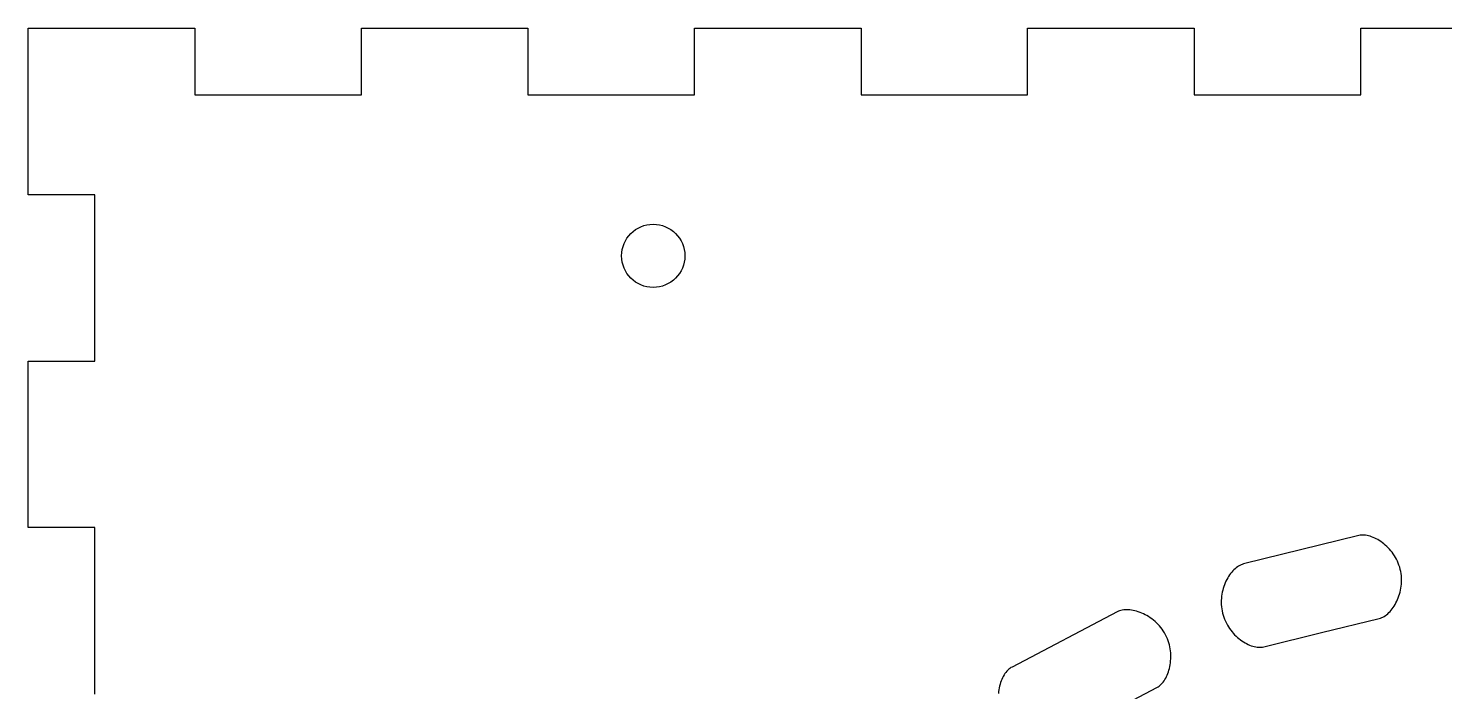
# Model space of a CAD drawing. Extents: x 5 to 376, y 5 to 380.
# Drawn here: x 5.2 to 90.2, y 340.5 to 380.4 of the extents above; entities that cross this region are included whole.
import ezdxf

# ---------------------------------------------------------------- set-up
doc = ezdxf.new("R2010")
doc.units = 0
doc.header["$MEASUREMENT"] = 0
doc.layers.add('Gas', color=7, linetype='Continuous')

msp = doc.modelspace()

# ---------------------------------------------------------------- linework, layer by layer
at = {"layer": 'Gas', "color": 0}
for p, q in [((5.177792, 370.354854), (5.177792, 380.354834)), ((5.177792, 380.354834), (15.177772, 380.354834)), ((15.177772, 380.354834), (15.177772, 376.354842)), ((25.177752, 376.354842), (25.177752, 380.354834)), ((25.177752, 380.354834), (35.177732, 380.354834)), ((35.177732, 380.354834), (35.177732, 376.354842)), ((45.177712, 376.354842), (45.177712, 380.354834)), ((45.177712, 380.354834), (55.177692, 380.354834)), ((55.177692, 380.354834), (55.177692, 376.354842)), ((65.177672, 376.354842), (65.177672, 380.354834)), ((65.177672, 380.354834), (75.177652, 380.354834)), ((75.177652, 380.354834), (75.177652, 376.354842)), ((85.177632, 376.354842), (85.177632, 380.354834)), ((85.177632, 380.354834), (108.177586, 380.354834)), ((15.177772, 376.354842), (25.177752, 376.354842)), ((35.177732, 376.354842), (45.177712, 376.354842)), ((55.177692, 376.354842), (65.177672, 376.354842)), ((75.177652, 376.354842), (85.177632, 376.354842)), ((9.177784, 370.354854), (5.177792, 370.354854)), ((9.177784, 360.354874), (9.177784, 370.354854)), ((5.177792, 350.354894), (5.177792, 360.354874)), ((5.177792, 360.354874), (9.177784, 360.354874)), ((9.177784, 350.354894), (5.177792, 350.354894)), ((9.177784, 340.354914), (9.177784, 350.354894)), ((85.065104, 349.878117), (78.1364, 348.170345)), ((85.14043, 349.893238), (85.065104, 349.878117)), ((85.218826, 349.902335), (85.14043, 349.893238)), ((85.300002, 349.905505), (85.218826, 349.902335)), ((85.383665, 349.902844), (85.300002, 349.905505)), ((85.469522, 349.894446), (85.383665, 349.902844)), ((85.557283, 349.880408), (85.469522, 349.894446)), ((85.646653, 349.860825), (85.557283, 349.880408)), ((85.737342, 349.835791), (85.646653, 349.860825)), ((85.829057, 349.805404), (85.737342, 349.835791)), ((85.921506, 349.769757), (85.829057, 349.805404)), ((86.014397, 349.728947), (85.921506, 349.769757)), ((86.107437, 349.68307), (86.014397, 349.728947)), ((86.200334, 349.63222), (86.107437, 349.68307)), ((86.292797, 349.576494), (86.200334, 349.63222)), ((86.384532, 349.515986), (86.292797, 349.576494)), ((86.475249, 349.450793), (86.384532, 349.515986)), ((86.564654, 349.381009), (86.475249, 349.450793)), ((86.652455, 349.30673), (86.564654, 349.381009)), ((86.738361, 349.228052), (86.652455, 349.30673)), ((86.822079, 349.14507), (86.738361, 349.228052)), ((86.903316, 349.05788), (86.822079, 349.14507)), ((86.981782, 348.966577), (86.903316, 349.05788)), ((87.057183, 348.871257), (86.981782, 348.966577)), ((87.129227, 348.772015), (87.057183, 348.871257)), ((87.197622, 348.668947), (87.129227, 348.772015)), ((87.262077, 348.562148), (87.197622, 348.668947)), ((77.56092, 347.820784), (77.493854, 347.751324)), ((77.629567, 347.885029), (77.56092, 347.820784)), ((77.699583, 347.943842), (77.629567, 347.885029)), ((77.770752, 347.997002), (77.699583, 347.943842)), ((77.84286, 348.04429), (77.770752, 347.997002)), ((77.915693, 348.085488), (77.84286, 348.04429)), ((77.989037, 348.120375), (77.915693, 348.085488)), ((78.062677, 348.148734), (77.989037, 348.120375)), ((78.1364, 348.170345), (78.062677, 348.148734)), ((87.322298, 348.451713), (87.262077, 348.562148)), ((87.377994, 348.337739), (87.322298, 348.451713)), ((87.428872, 348.22032), (87.377994, 348.337739)), ((87.474641, 348.099553), (87.428872, 348.22032)), ((87.515007, 347.975532), (87.474641, 348.099553)), ((87.54968, 347.848353), (87.515007, 347.975532)), ((87.57808, 347.719635), (87.54968, 347.848353)), ((77.039985, 347.034235), (76.996798, 346.92771)), ((77.086683, 347.137519), (77.039985, 347.034235)), ((77.136677, 347.237341), (77.086683, 347.137519)), ((77.189752, 347.333484), (77.136677, 347.237341)), ((77.245695, 347.425727), (77.189752, 347.333484)), ((77.30429, 347.513852), (77.245695, 347.425727)), ((77.365325, 347.597639), (77.30429, 347.513852)), ((77.428584, 347.676869), (77.365325, 347.597639)), ((77.493854, 347.751324), (77.428584, 347.676869)), ((87.599969, 347.591077), (87.57808, 347.719635)), ((87.615559, 347.4629), (87.599969, 347.591077)), ((87.625067, 347.335323), (87.615559, 347.4629)), ((87.619237, 346.958391), (87.626691, 347.082849)), ((87.628706, 347.208567), (87.625067, 347.335323)), ((87.626691, 347.082849), (87.628706, 347.208567)), ((76.82338, 346.232752), (76.810762, 346.10967)), ((76.841008, 346.354126), (76.82338, 346.232752)), ((76.863432, 346.473573), (76.841008, 346.354126)), ((76.890437, 346.590874), (76.863432, 346.473573)), ((76.921809, 346.70581), (76.890437, 346.590874)), ((76.957334, 346.818162), (76.921809, 346.70581)), ((76.996798, 346.92771), (76.957334, 346.818162)), ((87.389519, 346.034401), (87.432767, 346.140881)), ((87.432767, 346.140881), (87.472292, 346.250377)), ((87.472292, 346.250377), (87.507879, 346.36267)), ((87.507879, 346.36267), (87.539313, 346.477539)), ((87.539313, 346.477539), (87.566381, 346.594766)), ((87.566381, 346.594766), (87.588867, 346.714129)), ((87.588867, 346.714129), (87.606557, 346.835411)), ((87.606557, 346.835411), (87.619237, 346.958391)), ((70.559444, 345.296785), (64.240771, 341.980489)), ((70.628962, 345.329492), (70.559444, 345.296785)), ((70.702903, 345.357087), (70.628962, 345.329492)), ((70.780961, 345.379592), (70.702903, 345.357087)), ((70.86283, 345.397029), (70.780961, 345.379592)), ((70.948202, 345.409423), (70.86283, 345.397029)), ((71.036772, 345.416795), (70.948202, 345.409423)), ((71.128232, 345.419168), (71.036772, 345.416795)), ((71.222277, 345.416565), (71.128232, 345.419168)), ((71.318599, 345.40901), (71.222277, 345.416565)), ((71.416892, 345.396524), (71.318599, 345.40901)), ((71.51685, 345.37913), (71.416892, 345.396524)), ((71.618166, 345.356852), (71.51685, 345.37913)), ((71.720533, 345.329711), (71.618166, 345.356852)), ((71.823645, 345.297732), (71.720533, 345.329711)), ((71.927195, 345.260936), (71.823645, 345.297732)), ((72.030877, 345.219347), (71.927195, 345.260936)), ((76.803367, 345.985099), (76.801411, 345.859259)), ((76.801411, 345.859259), (76.805107, 345.732369)), ((76.810762, 346.10967), (76.803367, 345.985099)), ((76.805107, 345.732369), (76.81467, 345.604647)), ((76.81467, 345.604647), (76.830314, 345.476313)), ((76.830314, 345.476313), (76.852252, 345.347587)), ((76.852252, 345.347587), (76.880701, 345.218686)), ((86.868125, 345.248025), (86.935231, 345.317481)), ((86.935231, 345.317481), (87.000544, 345.391928)), ((87.000544, 345.391928), (87.06385, 345.471149)), ((87.06385, 345.471149), (87.124934, 345.554923)), ((87.124934, 345.554923), (87.183581, 345.64303)), ((87.183581, 345.64303), (87.239578, 345.735251)), ((87.239578, 345.735251), (87.29271, 345.831366)), ((87.29271, 345.831366), (87.342761, 345.931156)), ((87.342761, 345.931156), (87.389519, 346.034401)), ((72.134385, 345.172987), (72.030877, 345.219347)), ((72.237411, 345.121879), (72.134385, 345.172987)), ((72.339649, 345.066046), (72.237411, 345.121879)), ((72.440793, 345.00551), (72.339649, 345.066046)), ((72.540536, 344.940295), (72.440793, 345.00551)), ((72.638572, 344.870423), (72.540536, 344.940295)), ((72.734593, 344.795918), (72.638572, 344.870423)), ((72.828294, 344.716801), (72.734593, 344.795918)), ((72.919368, 344.633096), (72.828294, 344.716801)), ((73.007508, 344.544825), (72.919368, 344.633096)), ((73.092408, 344.452011), (73.007508, 344.544825)), ((73.173761, 344.354678), (73.092408, 344.452011)), ((76.880701, 345.218686), (76.915413, 345.091336)), ((76.915413, 345.091336), (76.955805, 344.967175)), ((76.955805, 344.967175), (77.001586, 344.846298)), ((77.001586, 344.846298), (77.052465, 344.728799)), ((77.052465, 344.728799), (77.10815, 344.614771)), ((77.10815, 344.614771), (77.168349, 344.504308)), ((77.168349, 344.504308), (77.232773, 344.397503)), ((82.828128, 344.044571), (86.29248, 344.898457)), ((86.29248, 344.898457), (86.366206, 344.920068)), ((86.366206, 344.920068), (86.439855, 344.948429)), ((86.439855, 344.948429), (86.513212, 344.983319)), ((86.513212, 344.983319), (86.586064, 345.024518)), ((86.586064, 345.024518), (86.658196, 345.071809)), ((86.658196, 345.071809), (86.729393, 345.12497)), ((86.729393, 345.12497), (86.799441, 345.183782)), ((86.799441, 345.183782), (86.868125, 345.248025)), ((73.251261, 344.252847), (73.173761, 344.354678)), ((73.324602, 344.146542), (73.251261, 344.252847)), ((73.393475, 344.035785), (73.324602, 344.146542)), ((73.457576, 343.920599), (73.393475, 344.035785)), ((73.515956, 343.802418), (73.457576, 343.920599)), ((73.567974, 343.682834), (73.515956, 343.802418)), ((73.613786, 343.562113), (73.567974, 343.682834)), ((73.653549, 343.440519), (73.613786, 343.562113)), ((77.232773, 344.397503), (77.301128, 344.294451)), ((77.301128, 344.294451), (77.373125, 344.195245)), ((77.373125, 344.195245), (77.448471, 344.09998)), ((77.448471, 344.09998), (77.526874, 344.008748)), ((77.526874, 344.008748), (77.608045, 343.921643)), ((77.608045, 343.921643), (77.691691, 343.83876)), ((77.691691, 343.83876), (77.777521, 343.760191)), ((77.777521, 343.760191), (77.865244, 343.686031)), ((77.865244, 343.686031), (77.954568, 343.616374)), ((77.954568, 343.616374), (78.045201, 343.551313)), ((79.363776, 343.190685), (82.828128, 344.044571)), ((73.687417, 343.318316), (73.653549, 343.440519)), ((73.715547, 343.19577), (73.687417, 343.318316)), ((73.738094, 343.073144), (73.715547, 343.19577)), ((73.755214, 342.950703), (73.738094, 343.073144)), ((73.767062, 342.828712), (73.755214, 342.950703)), ((73.773795, 342.707436), (73.767062, 342.828712)), ((78.045201, 343.551313), (78.136854, 343.490942)), ((78.136854, 343.490942), (78.229233, 343.435354)), ((78.229233, 343.435354), (78.322049, 343.384644)), ((78.322049, 343.384644), (78.415009, 343.338905)), ((78.415009, 343.338905), (78.507822, 343.298231)), ((78.507822, 343.298231), (78.600197, 343.262716)), ((78.600197, 343.262716), (78.691842, 343.232453)), ((78.691842, 343.232453), (78.782466, 343.207536)), ((78.782466, 343.207536), (78.871778, 343.188059)), ((78.871778, 343.188059), (78.959487, 343.174116)), ((78.959487, 343.174116), (79.0453, 343.1658)), ((79.0453, 343.1658), (79.128927, 343.163205)), ((79.128927, 343.163205), (79.210076, 343.166425)), ((79.210076, 343.166425), (79.288456, 343.175554)), ((79.288456, 343.175554), (79.363776, 343.190685)), ((64.109649, 341.896706), (64.046785, 341.845279)), ((64.174363, 341.941864), (64.109649, 341.896706)), ((64.240771, 341.980489), (64.174363, 341.941864)), ((73.662184, 341.794688), (73.69077, 341.900725)), ((73.69077, 341.900725), (73.715486, 342.009594)), ((73.715486, 342.009594), (73.736176, 342.121028)), ((73.736176, 342.121028), (73.752685, 342.234764)), ((73.752685, 342.234764), (73.764858, 342.350538)), ((73.764858, 342.350538), (73.772537, 342.468084)), ((73.772537, 342.468084), (73.775568, 342.587138)), ((73.775568, 342.587138), (73.773795, 342.707436)), ((63.554147, 341.044349), (63.521905, 340.941398)), ((63.589951, 341.143936), (63.554147, 341.044349)), ((63.62916, 341.239895), (63.589951, 341.143936)), ((63.67162, 341.331962), (63.62916, 341.239895)), ((63.717175, 341.419873), (63.67162, 341.331962)), ((63.765669, 341.503365), (63.717175, 341.419873)), ((63.816947, 341.582172), (63.765669, 341.503365)), ((63.870853, 341.656031), (63.816947, 341.582172)), ((63.927232, 341.724678), (63.870853, 341.656031)), ((63.985928, 341.787849), (63.927232, 341.724678)), ((64.046785, 341.845279), (63.985928, 341.787849)), ((73.197749, 340.948212), (73.256468, 341.01139)), ((73.256468, 341.01139), (73.312874, 341.080045)), ((73.312874, 341.080045), (73.366811, 341.153912)), ((73.366811, 341.153912), (73.418125, 341.232726)), ((73.418125, 341.232726), (73.466659, 341.316222)), ((73.466659, 341.316222), (73.512258, 341.404137)), ((73.512258, 341.404137), (73.554766, 341.496206)), ((73.554766, 341.496206), (73.594026, 341.592163)), ((73.594026, 341.592163), (73.629884, 341.691746)), ((73.629884, 341.691746), (73.662184, 341.794688)), ((63.431666, 340.501238), (63.419566, 340.385429)), ((63.448106, 340.615004), (63.431666, 340.501238)), ((63.468729, 340.726462), (63.448106, 340.615004)), ((63.493381, 340.835348), (63.468729, 340.726462)), ((63.521905, 340.941398), (63.493381, 340.835348)), ((69.783529, 339.097407), (72.942865, 340.755554)), ((72.942865, 340.755554), (73.009276, 340.794181)), ((73.009276, 340.794181), (73.073998, 340.839343)), ((73.073998, 340.839343), (73.136874, 340.890775)), ((73.136874, 340.890775), (73.197749, 340.948212))]:
    msp.add_line(p, q, dxfattribs=at)
msp.add_circle((42.697803, 366.684904), 1.899996, dxfattribs=at)

doc.saveas('drawing.dxf')
